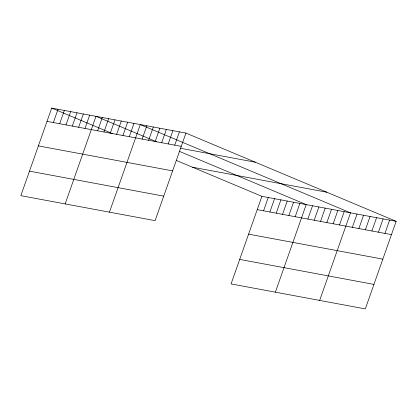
<?xml version="1.0" encoding="UTF-8"?>
<svg xmlns="http://www.w3.org/2000/svg" width="417" height="417" viewBox="0 0 417 417"><rect width="100%" height="100%" fill="white"/><g stroke="black" fill="none" stroke-linecap="round" stroke-linejoin="round"><path stroke-width="0.63" d="M185.93 133.075L51.692 108.086L20.85 195.667L155.093 220.656L185.93 133.075L396.15 221.333L365.308 308.914L231.07 283.925L261.907 196.344L396.15 221.333M53.34 122.556L58.02 109.264M59.667 123.734L64.348 110.442M65.995 124.912L70.676 111.62M72.323 126.09L77.004 112.799M78.651 127.268L83.332 113.977M84.979 128.446L89.66 115.155M65.151 203.913L95.988 116.333L156.62 141.79M97.641 130.802L102.316 117.511M103.969 131.98L108.644 118.689M110.296 133.159L114.977 119.867M116.624 134.337L121.305 121.045M122.952 135.515L127.633 122.228M129.28 136.693L133.961 123.406M109.447 212.159L140.289 124.584L350.509 212.842L319.667 300.417M142.129 139.085L146.81 125.793M148.65 140.3L153.331 127.008M155.171 141.514L159.852 128.222M161.692 142.729L166.373 129.437M168.213 143.938L172.888 130.651M174.728 145.152L179.409 131.866M263.56 210.814L268.24 197.522M269.888 211.992L274.568 198.7M276.216 213.17L280.896 199.879M282.544 214.348L287.224 201.057M288.872 215.526L293.552 202.235M295.2 216.704L299.88 203.413M275.371 292.171L306.208 204.591L179.174 151.262M307.855 219.061L312.536 205.769M314.183 220.239L318.864 206.947M320.517 221.417L325.192 208.125M326.845 222.595L331.52 209.303M333.173 223.773L337.853 210.481M339.501 224.951L344.181 211.659M352.349 227.343L357.03 214.051M358.87 228.558L363.551 215.266M365.391 229.772L370.067 216.48M371.907 230.987L376.587 217.695M378.428 232.196L383.108 218.909M384.948 233.411L389.629 220.124M47.012 121.378L181.249 146.367M180.551 148.285L255.303 162.203M192.539 167.222L326.777 192.211M38.38 145.893L172.617 170.881M257.232 209.636L391.469 234.625M29.482 171.152L163.725 196.141M248.595 234.151L382.837 259.139M239.702 259.41L373.945 284.399M51.692 108.086L112.319 133.544M176.318 160.415L261.907 196.344"/></g></svg>
